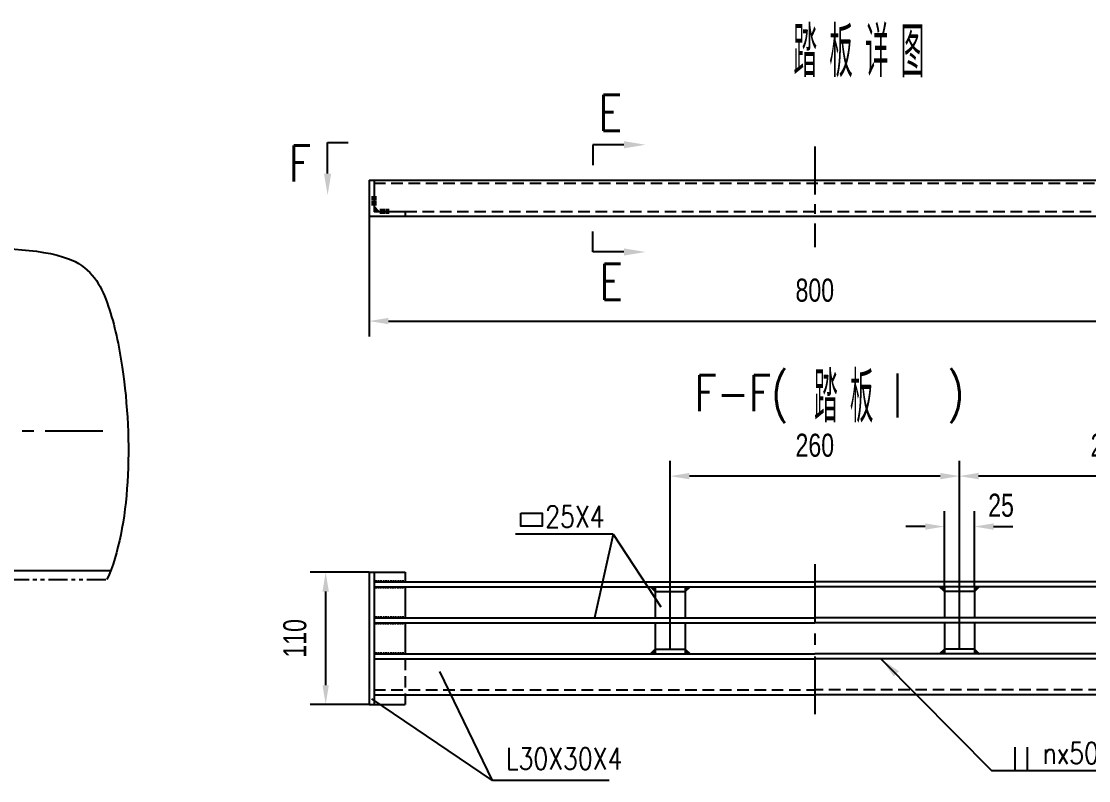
# Model space of a CAD drawing. Extents: x 148 to 221443, y -36682 to 6758.
# Drawn here: x 184056 to 186833, y -10471 to -8495 of the extents above; entities that cross this region are included whole.
import ezdxf
from ezdxf.enums import TextEntityAlignment as Align

# ---------------------------------------------------------------- set-up
doc = ezdxf.new("R2010")
doc.units = 0
doc.header["$LTSCALE"] = 10
doc.header["$MEASUREMENT"] = 0
for name, pattern in [('CENTERX2', [4, 2.5, -0.5, 0.5, -0.5]), ('HIDDENX2', [0.75, 0.5, -0.25]), ('PHANTOMX2', [5, 2.5, -0.5, 0.5, -0.5, 0.5, -0.5])]:
    doc.linetypes.add(name, pattern=pattern)
for name, color, linetype in [('CENTER', 1, 'CENTERX2'), ('DIM', 4, 'Continuous'), ('HIDDEN', 7, 'HIDDENX2'), ('RED', 7, 'Continuous')]:
    doc.layers.add(name, color=color, linetype=linetype)
doc.styles.add('HZ', font='ROMS.SHX', dxfattribs={"width": 0.75, "bigfont": 'GBCBIG.SHX'})
doc.styles.get("Standard").update_dxf_attribs({"font": 'wison_e.shx', "width": 0.75, "bigfont": 'wison_c.shx'})
doc.styles.add('XW', font='ROMANS.shx', dxfattribs={"width": 0.85})
doc.dimstyles.new('DIM1', dxfattribs={"dimscale": 20, "dimtxt": 3, "dimasz": 2.5, "dimexe": 2, "dimexo": 0, "dimgap": 1, "dimtad": 0, "dimdec": 0, "dimzin": 0, "dimdsep": 46, "dimtxsty": 'Standard', "dimcen": 2, "dimclrd": 3, "dimclre": 3, "dimclrt": 3, "dimadec": 0, "dimazin": 0, "dimtfac": 0.666667, "dimtdec": 0, "dimtofl": 0, "dimtmove": 2, "dimatfit": 1, "dimfxl": 2, "dimtvp": 1.333333, "dimtolj": 1, "dimtzin": 0, "dimarcsym": 0})

# ---------------------------------------------------------------- blocks, each defined once
blk = doc.blocks.new('*D821')
at = {"layer": 'Defpoints', "color": 0}
for p in [(185674.5, -9809.8), (185596.4, -9966.3), (185674.5, -9966.3)]:
    blk.add_point(p, dxfattribs=at)
at = {"layer": 'DIM', "color": 3, "lineweight": -2}
for p, q in [((185596.4, -9966.3), (185596.4, -9769.8)), ((185674.5, -9966.3), (185674.5, -9769.8)), ((185546.4, -9809.8), (185496.4, -9809.8)), ((185724.5, -9809.8), (185774.5, -9809.8))]:
    blk.add_line(p, q, dxfattribs=at)
at = {"layer": 'DIM', "color": 3}
for points in [[(185546.4, -9818.1), (185546.4, -9801.4), (185596.4, -9809.8)], [(185724.5, -9801.4), (185724.5, -9818.1), (185674.5, -9809.8)]]:
    blk.add_solid(points, dxfattribs=at)
at = {"layer": 'DIM', "color": 3, "insert": (185743.8, -9754.7), "char_height": 60, "attachment_point": 5}
blk.add_mtext('\\A1;25', dxfattribs=at)
blk = doc.blocks.new('*D822')
at = {"layer": 'Defpoints', "color": 0}
for p in [(184882.9, -9678.5), (184882.9, -10128.8), (185635.4, -10128.8)]:
    blk.add_point(p, dxfattribs=at)
at = {"layer": 'DIM', "color": 3, "lineweight": -2}
for p, q in [((184882.9, -10128.8), (184882.9, -9638.5)), ((185635.4, -10128.8), (185635.4, -9638.5)), ((185585.4, -9678.5), (184932.9, -9678.5))]:
    blk.add_line(p, q, dxfattribs=at)
at = {"layer": 'DIM', "color": 3}
for points in [[(184932.9, -9670.2), (184932.9, -9686.9), (184882.9, -9678.5)], [(185585.4, -9686.9), (185585.4, -9670.2), (185635.4, -9678.5)]]:
    blk.add_solid(points, dxfattribs=at)
at = {"layer": 'DIM', "color": 3, "insert": (185259.2, -9598.5), "char_height": 60, "attachment_point": 5}
blk.add_mtext('\\A1;260', dxfattribs=at)
blk = doc.blocks.new('*D827')
at = {"color": 3, "linetype": 'Continuous', "lineweight": -2, "ltscale": 6}
for p, q in [((185635.4, -9953.8), (185635.4, -9638.5)), ((186418.6, -9928.8), (186418.6, -9638.5)), ((186368.6, -9678.5), (185685.4, -9678.5))]:
    blk.add_line(p, q, dxfattribs=at)
at = {"color": 3}
for points in [[(185685.4, -9670.2), (185685.4, -9686.9), (185635.4, -9678.5)], [(186368.6, -9686.9), (186368.6, -9670.2), (186418.6, -9678.5)]]:
    blk.add_solid(points, dxfattribs=at)
at = {"layer": 'Defpoints', "color": 0}
for p in [(185635.4, -9678.5), (186418.6, -9928.8), (185635.4, -9953.8)]:
    blk.add_point(p, dxfattribs=at)
at = {"color": 3, "insert": (186027, -9598.5), "char_height": 60, "attachment_point": 5}
blk.add_mtext('\\A1;270', dxfattribs=at)
blk = doc.blocks.new('*D828')
at = {"layer": 'Defpoints', "color": 0}
for p in [(184099.8, -9928.8), (183986.5, -10272.6), (184099.8, -10272.6)]:
    blk.add_point(p, dxfattribs=at)
at = {"layer": 'DIM', "color": 3, "lineweight": -2}
for p, q in [((184099.8, -9928.8), (183946.5, -9928.8)), ((183986.5, -9978.8), (183986.5, -10222.6)), ((184099.8, -10272.6), (183946.5, -10272.6))]:
    blk.add_line(p, q, dxfattribs=at)
at = {"layer": 'DIM', "color": 3}
for points in [[(183994.9, -9978.8), (183978.2, -9978.8), (183986.5, -9928.8)], [(183978.2, -10222.6), (183994.9, -10222.6), (183986.5, -10272.6)]]:
    blk.add_solid(points, dxfattribs=at)
at = {"layer": 'DIM', "color": 3, "insert": (183906.5, -10100.7), "char_height": 60, "attachment_point": 5, "rotation": 90}
blk.add_mtext('\\A1;110', dxfattribs=at)
blk = doc.blocks.new('*D829')
at = {"layer": 'Defpoints', "color": 0}
for p in [(184099.8, -9002), (186418.6, -9002), (186418.6, -9275)]:
    blk.add_point(p, dxfattribs=at)
at = {"layer": 'DIM', "color": 3, "lineweight": -2}
for p, q in [((184099.8, -9002), (184099.8, -9315)), ((186418.6, -9002), (186418.6, -9315)), ((184149.8, -9275), (186368.6, -9275))]:
    blk.add_line(p, q, dxfattribs=at)
at = {"layer": 'DIM', "color": 3}
for points in [[(184149.8, -9266.7), (184149.8, -9283.3), (184099.8, -9275)], [(186368.6, -9283.3), (186368.6, -9266.7), (186418.6, -9275)]]:
    blk.add_solid(points, dxfattribs=at)
at = {"layer": 'DIM', "color": 3, "insert": (185259.2, -9195), "char_height": 60, "attachment_point": 5}
blk.add_mtext('\\A1;800', dxfattribs=at)

msp = doc.modelspace()

# ---------------------------------------------------------------- hatches: boundary and pattern name
at = {"layer": 'RED'}
h = msp.add_hatch(dxfattribs=at)
h.set_pattern_fill('ANSI37', color=3, scale=15.625, style=0)
h.set_pattern_definition([(135, (229389.5492, -8271.3466), (1.38106793, 1.38106793), []), (45, (229389.5492, -8271.3466), (1.38106793, -1.38106793), [])])
h.paths.add_polyline_path([(184974.0075, -8977.0062), (184986.5075, -8989.5062), (184974.0075, -8989.5062)])
h = msp.add_hatch(dxfattribs=at)
h.set_pattern_fill('ANSI37', color=3, scale=15.625, style=0)
h.set_pattern_definition([(45, (142847.8409, -8971.6272), (-1.38106793, 1.38106793), []), (135, (142847.8409, -8971.6272), (-1.38106793, -1.38106793), [])])
h.paths.add_polyline_path([(185705.57, -9966.341), (185693.07, -9966.341), (185705.57, -9978.841)])
h = msp.add_hatch(dxfattribs=at)
h.set_pattern_fill('ANSI37', color=3, scale=15.625, style=0)
h.set_pattern_definition([(135, (228641.4242, -8971.6272), (1.38106793, 1.38106793), []), (45, (228641.4242, -8971.6272), (1.38106793, -1.38106793), [])])
h.paths.add_polyline_path([(185783.695, -9966.341), (185796.195, -9966.341), (185783.695, -9978.841)])
h = msp.add_hatch(dxfattribs=at)
h.set_pattern_fill('ANSI37', color=3, scale=15.625, style=0)
h.set_pattern_definition([(45, (143600.3409, -8971.6272), (-1.38106793, 1.38106793), []), (135, (143600.3409, -8971.6272), (-1.38106793, -1.38106793), [])])
h.paths.add_polyline_path([(186458.07, -9966.341), (186445.57, -9966.341), (186458.07, -9978.841)])
h = msp.add_hatch(dxfattribs=at)
h.set_pattern_fill('ANSI37', color=3, scale=15.625, style=0)
h.set_pattern_definition([(135, (229393.9242, -8971.6272), (1.38106793, 1.38106793), []), (45, (229393.9242, -8971.6272), (1.38106793, -1.38106793), [])])
h.paths.add_polyline_path([(186536.195, -9966.341), (186548.695, -9966.341), (186536.195, -9978.841)])
h = msp.add_hatch(dxfattribs=at)
h.set_pattern_fill('ANSI37', color=3, scale=15.625, style=0)
h.set_pattern_definition([(315, (142847.8409, -11136.0548), (-1.38106793, -1.38106793), []), (225, (142847.8409, -11136.0548), (-1.38106793, 1.38106793), [])])
h.paths.add_polyline_path([(185705.57, -10141.341), (185693.07, -10141.341), (185705.57, -10128.841)])
h = msp.add_hatch(dxfattribs=at)
h.set_pattern_fill('ANSI37', color=3, scale=15.625, style=0)
h.set_pattern_definition([(225, (228641.4242, -11136.0548), (1.38106793, -1.38106793), []), (315, (228641.4242, -11136.0548), (1.38106793, 1.38106793), [])])
h.paths.add_polyline_path([(185783.695, -10141.341), (185796.195, -10141.341), (185783.695, -10128.841)])
h = msp.add_hatch(dxfattribs=at)
h.set_pattern_fill('ANSI37', color=3, scale=15.625, style=0)
h.set_pattern_definition([(315, (143600.3409, -11136.0548), (-1.38106793, -1.38106793), []), (225, (143600.3409, -11136.0548), (-1.38106793, 1.38106793), [])])
h.paths.add_polyline_path([(186458.07, -10141.341), (186445.57, -10141.341), (186458.07, -10128.841)])
h = msp.add_hatch(dxfattribs=at)
h.set_pattern_fill('ANSI37', color=3, scale=15.625, style=0)
h.set_pattern_definition([(225, (229393.9242, -11136.0548), (1.38106793, -1.38106793), []), (315, (229393.9242, -11136.0548), (1.38106793, 1.38106793), [])])
h.paths.add_polyline_path([(186536.195, -10141.341), (186548.695, -10141.341), (186536.195, -10128.841)])

# ---------------------------------------------------------------- linework, layer by layer
at = {"color": 7, "linetype": 'Continuous'}
for p, q in [((184853.267, -8810.6629), (184906.8211, -8810.6629)), ((185543.6575, -8816.1167), (185543.6575, -8869.6708)), ((185543.6575, -9095.1689), (185543.6575, -9041.6148))]:
    msp.add_line(p, q, dxfattribs=at)
at = {"color": 3, "linetype": 'Continuous'}
for p, q in [((184853.267, -8891.1513), (184853.267, -8810.6629)), ((185624.1458, -8816.1167), (185543.6575, -8816.1167)), ((185624.1458, -9095.1689), (185543.6575, -9095.1689)), ((186292.9978, -10153.841), (186581.19, -10445.5833)), ((185282.3089, -10471.0583), (185145.1142, -10186.9095)), ((185282.3089, -10471.0583), (184968.6799, -10258.3305)), ((187043.3928, -10445.5833), (186581.19, -10445.5833)), ((185585.79, -10471.0583), (185282.3089, -10471.0583))]:
    msp.add_line(p, q, dxfattribs=at)
at = {"color": 2, "linetype": 'HIDDENX2', "ltscale": 6}
msp.add_line((185055.2575, -8989.5062), (187186.5075, -8989.5062), dxfattribs=at)
at = {"color": 3}
for q in [(185341.7535, -9829.1494), (185720.1268, -10018.3587)]:
    msp.add_line((185596.6869, -9829.1494), q, dxfattribs=at)
at = {"color": 7}
msp.add_line((183950.378, -9923.9097), (184288.9881, -9923.9097), dxfattribs=at)
at = {"color": 4, "linetype": 'PHANTOMX2', "ltscale": 2}
msp.add_line((183926.6597, -9947.628), (184279.2641, -9947.628), dxfattribs=at)
at = {"linetype": 'Continuous'}
for p, q in [((186640.9604, -10384.142), (186640.9604, -10445.5833)), ((186673.8569, -10384.142), (186673.8569, -10445.5833))]:
    msp.add_line(p, q, dxfattribs=at)
at = {"color": 3}
msp.add_lwpolyline([(185355.8098, -9775.149), (185411.7444, -9775.149), (185411.7444, -9808.3413), (185355.8098, -9808.3413)], close=True, dxfattribs=at)
at = {"color": 3, "linetype": 'Continuous'}
msp.add_open_spline([(183926.6597, -9086.2006), (183989.9261, -9086.2771), (184213.691, -9081.9747), (184287.556, -9230.3037), (184349.7586, -9524.6864), (184339.8339, -9811.8599), (184279.2641, -9947.628)], degree=3, knots=[0, 0, 0, 0, 132.330277078, 221.597431524, 310.576256854, 616.418820056, 616.418820056, 616.418820056, 616.418820056], dxfattribs=at)
for points in [[(185624.1458, -8825.4917), (185624.1458, -8806.7417), (185680.3958, -8816.1167)], [(184862.642, -8891.1513), (184843.892, -8891.1513), (184853.267, -8947.4013)], [(185624.1458, -9085.7939), (185624.1458, -9104.5439), (185680.3958, -9095.1689)], [(186326.6189, -10199.9016), (186339.7401, -10186.5077), (186292.9978, -10153.841)]]:
    msp.add_solid(points, dxfattribs=at)
at = {"layer": 'CENTER', "color": 1, "ltscale": 5}
msp.add_line((186120.8825, -8820.8092), (186120.8825, -9082.282), dxfattribs=at)
at = {"layer": 'CENTER', "color": 1, "ltscale": 6}
for p, q in [((184268.8122, -9561.6152), (182691.311, -9561.6152)), ((186120.8825, -9907.8532), (186120.8825, -10316.1234))]:
    msp.add_line(p, q, dxfattribs=at)
at = {"layer": 'DIM', "color": 3}
msp.add_line((185596.6869, -9829.1494), (185547.445, -10047.591), dxfattribs=at)
at = {"layer": 'DIM'}
for p, q in [((184979.3011, -9949.3006), (184979.3011, -9953.841)), ((184979.3011, -9970.8815), (184979.3011, -9966.341)), ((184985.6832, -9949.3006), (184985.6832, -9953.841)), ((184985.6832, -9970.8815), (184985.6832, -9966.341)), ((184992.0652, -9949.3006), (184992.0652, -9953.841)), ((184992.0652, -9970.8815), (184992.0652, -9966.341)), ((184998.4472, -9949.3006), (184998.4472, -9953.841)), ((184998.4472, -9970.8815), (184998.4472, -9966.341)), ((185004.8293, -9949.3006), (185004.8293, -9953.841)), ((185004.8293, -9970.8815), (185004.8293, -9966.341)), ((185011.2113, -9949.3006), (185011.2113, -9953.841)), ((185011.2113, -9970.8815), (185011.2113, -9966.341)), ((185017.5933, -9949.3006), (185017.5933, -9953.841)), ((185017.5933, -9970.8815), (185017.5933, -9966.341)), ((185023.9754, -9949.3006), (185023.9754, -9953.841)), ((185023.9754, -9970.8815), (185023.9754, -9966.341)), ((185030.0674, -9949.3006), (185030.0674, -9953.841)), ((185030.0674, -9970.8815), (185030.0674, -9966.341)), ((185036.4494, -9949.3006), (185036.4494, -9953.841)), ((185036.4494, -9970.8815), (185036.4494, -9966.341)), ((185042.8314, -9949.3006), (185042.8314, -9953.841)), ((185042.8314, -9970.8815), (185042.8314, -9966.341)), ((185049.2135, -9949.3006), (185049.2135, -9953.841)), ((185049.2135, -9970.8815), (185049.2135, -9966.341)), ((184979.3011, -10043.0506), (184979.3011, -10047.591)), ((184985.6832, -10043.0506), (184985.6832, -10047.591)), ((184992.0652, -10043.0506), (184992.0652, -10047.591)), ((184998.4472, -10043.0506), (184998.4472, -10047.591)), ((185004.8293, -10043.0506), (185004.8293, -10047.591)), ((185011.2113, -10043.0506), (185011.2113, -10047.591)), ((185017.5933, -10043.0506), (185017.5933, -10047.591)), ((185023.9754, -10043.0506), (185023.9754, -10047.591)), ((185030.0674, -10043.0506), (185030.0674, -10047.591)), ((185036.4494, -10043.0506), (185036.4494, -10047.591)), ((185042.8314, -10043.0506), (185042.8314, -10047.591)), ((185049.2135, -10043.0506), (185049.2135, -10047.591)), ((184979.3011, -10064.6315), (184979.3011, -10060.091)), ((184985.6832, -10064.6315), (184985.6832, -10060.091)), ((184992.0652, -10064.6315), (184992.0652, -10060.091)), ((184998.4472, -10064.6315), (184998.4472, -10060.091)), ((185004.8293, -10064.6315), (185004.8293, -10060.091)), ((185011.2113, -10064.6315), (185011.2113, -10060.091)), ((185017.5933, -10064.6315), (185017.5933, -10060.091)), ((185023.9754, -10064.6315), (185023.9754, -10060.091)), ((185030.0674, -10064.6315), (185030.0674, -10060.091)), ((185036.4494, -10064.6315), (185036.4494, -10060.091)), ((185042.8314, -10064.6315), (185042.8314, -10060.091)), ((185049.2135, -10064.6315), (185049.2135, -10060.091)), ((184979.3011, -10136.8006), (184979.3011, -10141.341)), ((184985.6832, -10136.8006), (184985.6832, -10141.341)), ((184992.0652, -10136.8006), (184992.0652, -10141.341)), ((184998.4472, -10136.8006), (184998.4472, -10141.341)), ((185004.8293, -10136.8006), (185004.8293, -10141.341)), ((185011.2113, -10136.8006), (185011.2113, -10141.341)), ((185017.5933, -10136.8006), (185017.5933, -10141.341)), ((185023.9754, -10136.8006), (185023.9754, -10141.341)), ((185030.0674, -10136.8006), (185030.0674, -10141.341)), ((185036.4494, -10136.8006), (185036.4494, -10141.341)), ((185042.8314, -10136.8006), (185042.8314, -10141.341)), ((185049.2135, -10136.8006), (185049.2135, -10141.341))]:
    msp.add_line(p, q, dxfattribs=at)
at = {"layer": 'HIDDEN', "ltscale": 6}
for p, q in [((185055.2575, -10153.841), (185055.2575, -10247.591)), ((184974.0075, -10235.091), (186120.8825, -10235.091)), ((187267.7575, -10235.091), (186120.8825, -10235.091))]:
    msp.add_line(p, q, dxfattribs=at)
at = {"layer": 'RED'}
for p, q in [((184961.5075, -8908.2562), (184961.5075, -9002.0062)), ((184961.5075, -8908.2562), (187280.2575, -8908.2562)), ((184974.0075, -8908.2562), (184974.0075, -8989.5062)), ((184986.5075, -8989.5062), (184974.0075, -8977.0062)), ((184974.0075, -8989.5062), (185055.2575, -8989.5062)), ((185055.2575, -8989.5062), (185055.2575, -9002.0062)), ((184961.5075, -9002.0062), (185055.2575, -9002.0062)), ((184974.0075, -9002.0062), (187280.2575, -9002.0062)), ((184961.5075, -9928.841), (184961.5075, -10272.591)), ((184961.5075, -9928.841), (185055.2575, -9928.841)), ((184974.0075, -9928.841), (184974.0075, -10272.591)), ((185055.2575, -9928.841), (185055.2575, -9953.841)), ((184974.0075, -9953.841), (186120.8825, -9953.841)), ((184974.0075, -9966.341), (186120.8825, -9966.341)), ((185055.2575, -9966.341), (185055.2575, -10047.591)), ((185705.57, -9978.841), (185693.07, -9966.341)), ((185705.57, -9966.341), (185705.57, -10047.591)), ((185783.695, -9966.341), (185783.695, -10047.591)), ((185783.695, -9978.841), (185796.195, -9966.341)), ((187267.7575, -9953.841), (186120.8825, -9953.841)), ((187267.7575, -9966.341), (186120.8825, -9966.341)), ((186458.07, -9978.841), (186445.57, -9966.341)), ((186458.07, -9966.341), (186458.07, -10047.591)), ((186536.195, -9978.841), (186548.695, -9966.341)), ((186536.195, -9966.341), (186536.195, -10047.591)), ((185705.57, -9978.841), (185783.695, -9978.841)), ((186536.195, -9978.841), (186458.07, -9978.841)), ((184974.0075, -10047.591), (186120.8825, -10047.591)), ((187267.7575, -10047.591), (186120.8825, -10047.591)), ((184974.0075, -10060.091), (186120.8825, -10060.091)), ((185055.2575, -10060.091), (185055.2575, -10141.341)), ((185705.57, -10060.091), (185705.57, -10141.341)), ((185783.695, -10060.091), (185783.695, -10141.341)), ((187267.7575, -10060.091), (186120.8825, -10060.091)), ((186458.07, -10060.091), (186458.07, -10141.341)), ((186536.195, -10060.091), (186536.195, -10141.341)), ((185705.57, -10128.841), (185693.07, -10141.341)), ((185705.57, -10128.841), (185783.695, -10128.841)), ((185783.695, -10128.841), (185796.195, -10141.341)), ((186458.07, -10128.841), (186445.57, -10141.341)), ((186536.195, -10128.841), (186458.07, -10128.841)), ((186536.195, -10128.841), (186548.695, -10141.341)), ((184974.0075, -10141.341), (186120.8825, -10141.341)), ((184974.0075, -10153.841), (186120.8825, -10153.841)), ((187267.7575, -10141.341), (186120.8825, -10141.341)), ((187267.7575, -10153.841), (186120.8825, -10153.841)), ((184961.5075, -10272.591), (185055.2575, -10272.591)), ((184974.0075, -10247.591), (186120.8825, -10247.591)), ((185055.2575, -10247.591), (185055.2575, -10272.591)), ((187267.7575, -10247.591), (186120.8825, -10247.591))]:
    msp.add_line(p, q, dxfattribs=at)
at = {"layer": 'RED', "color": 2, "linetype": 'HIDDENX2', "ltscale": 6}
msp.add_line((184974.0075, -8915.7562), (187267.7575, -8915.7562), dxfattribs=at)
at = {"layer": 'RED', "color": 6, "linetype": 'Continuous'}
for p, q in [((184980.2575, -8952.9745), (184967.7575, -8952.9745)), ((184980.2575, -8958.0601), (184967.7575, -8958.0601)), ((184980.2575, -8964.0703), (184967.7575, -8964.0703)), ((184980.2575, -8968.2314), (184967.7575, -8968.2314)), ((184980.2575, -8972.6235), (184967.7575, -8972.6235)), ((184990.8902, -8983.2562), (184990.8902, -8995.7562)), ((184995.2824, -8983.2562), (184995.2824, -8995.7562)), ((184999.4434, -8983.2562), (184999.4434, -8995.7562)), ((185005.4537, -8983.2562), (185005.4537, -8995.7562)), ((185010.5393, -8983.2562), (185010.5393, -8995.7562))]:
    msp.add_line(p, q, dxfattribs=at)

# ---------------------------------------------------------------- texts
at = {"color": 3, "linetype": 'Continuous'}
for s, height, style, width, p in [('踏 板 详 图', 131.25, 'HZ', 0.65, (186065.2242, -8640.3651)), ('踏 板 Ⅰ', 131.25, 'HZ', 0.65, (186118.9805, -9538.9867)), ('L30X30X4', 56.25, 'XW', 0.8, (185317.3995, -10442.0403))]:
    msp.add_text(s, height=height, dxfattribs=dict(at, style=style, width=width)).set_placement(p)
at = {"color": 3, "linetype": 'Continuous', "style": 'XW', "width": 0.8}
for s, height, p in [('E', 93.75, (185619.6553, -8733.1858)), ('F', 93.75, (184810.6404, -8864.5816)), ('E', 93.75, (185621.8688, -9173.2187)), ('F-F(       )', 93.75, (186510.0416, -9462.4442)), ('nx50(200)', 56.25, (187029.8748, -10399.5269))]:
    msp.add_text(s, height=height, dxfattribs=at).set_placement(p, align=Align.MIDDLE_RIGHT)
at = {"color": 3, "style": 'XW', "width": 0.8}
msp.add_text('25X4', height=56.25, dxfattribs=at).set_placement((185419.4607, -9811.88))

# ---------------------------------------------------------------- dimensions: what is measured, and where the dimension line sits
at = {"color": 7, "linetype": 'Continuous', "ltscale": 6}
dim = msp.add_linear_dim(base=(186497.1325, -9678.5231), p1=(187280.2575, -9928.841), p2=(186497.1325, -9953.841), text='270', dimstyle='DIM1', override={"dimzin": 8}, dxfattribs=at)
dim.commit()
dim.dimension.update_dxf_attribs({"geometry": '*D827', "text_midpoint": (186888.695, -9598.5231), "insert": (861.6857, 0)})
at = {"layer": 'DIM'}
for base, p1, p2, text, picture, middle in [((187280.2575, -9275.0018), (184961.5075, -9002.0062), (187280.2575, -9002.0062), '800', '*D829', (186120.8825, -9195.0018)), ((185744.6325, -9678.5231), (186497.1325, -10128.841), (185744.6325, -10128.841), '260', '*D822', (186120.8825, -9598.5231))]:
    dim = msp.add_linear_dim(base=base, p1=p1, p2=p2, text=text, dimstyle='DIM1', dxfattribs=at)
    dim.commit()
    dim.dimension.update_dxf_attribs({"geometry": picture, "text_midpoint": middle, "insert": (861.6857, 0)})
dim = msp.add_linear_dim(base=(186536.195, -9809.7809), p1=(186458.07, -9966.341), p2=(186536.195, -9966.341), text='25', dimstyle='DIM1', dxfattribs=at)
dim.commit()
dim.dimension.update_dxf_attribs({"geometry": '*D821', "text_midpoint": (186605.4514, -9754.7374), "dimtype": 160, "insert": (861.6857, 0)})
dim = msp.add_linear_dim(base=(184848.2115, -10272.591), p1=(184961.5075, -9928.841), p2=(184961.5075, -10272.591), angle=90, text='110', dimstyle='DIM1', dxfattribs=at)
dim.commit()
dim.dimension.update_dxf_attribs({"geometry": '*D828', "text_midpoint": (184768.2115, -10100.716), "insert": (861.6857, 0)})

doc.saveas('drawing.dxf')
